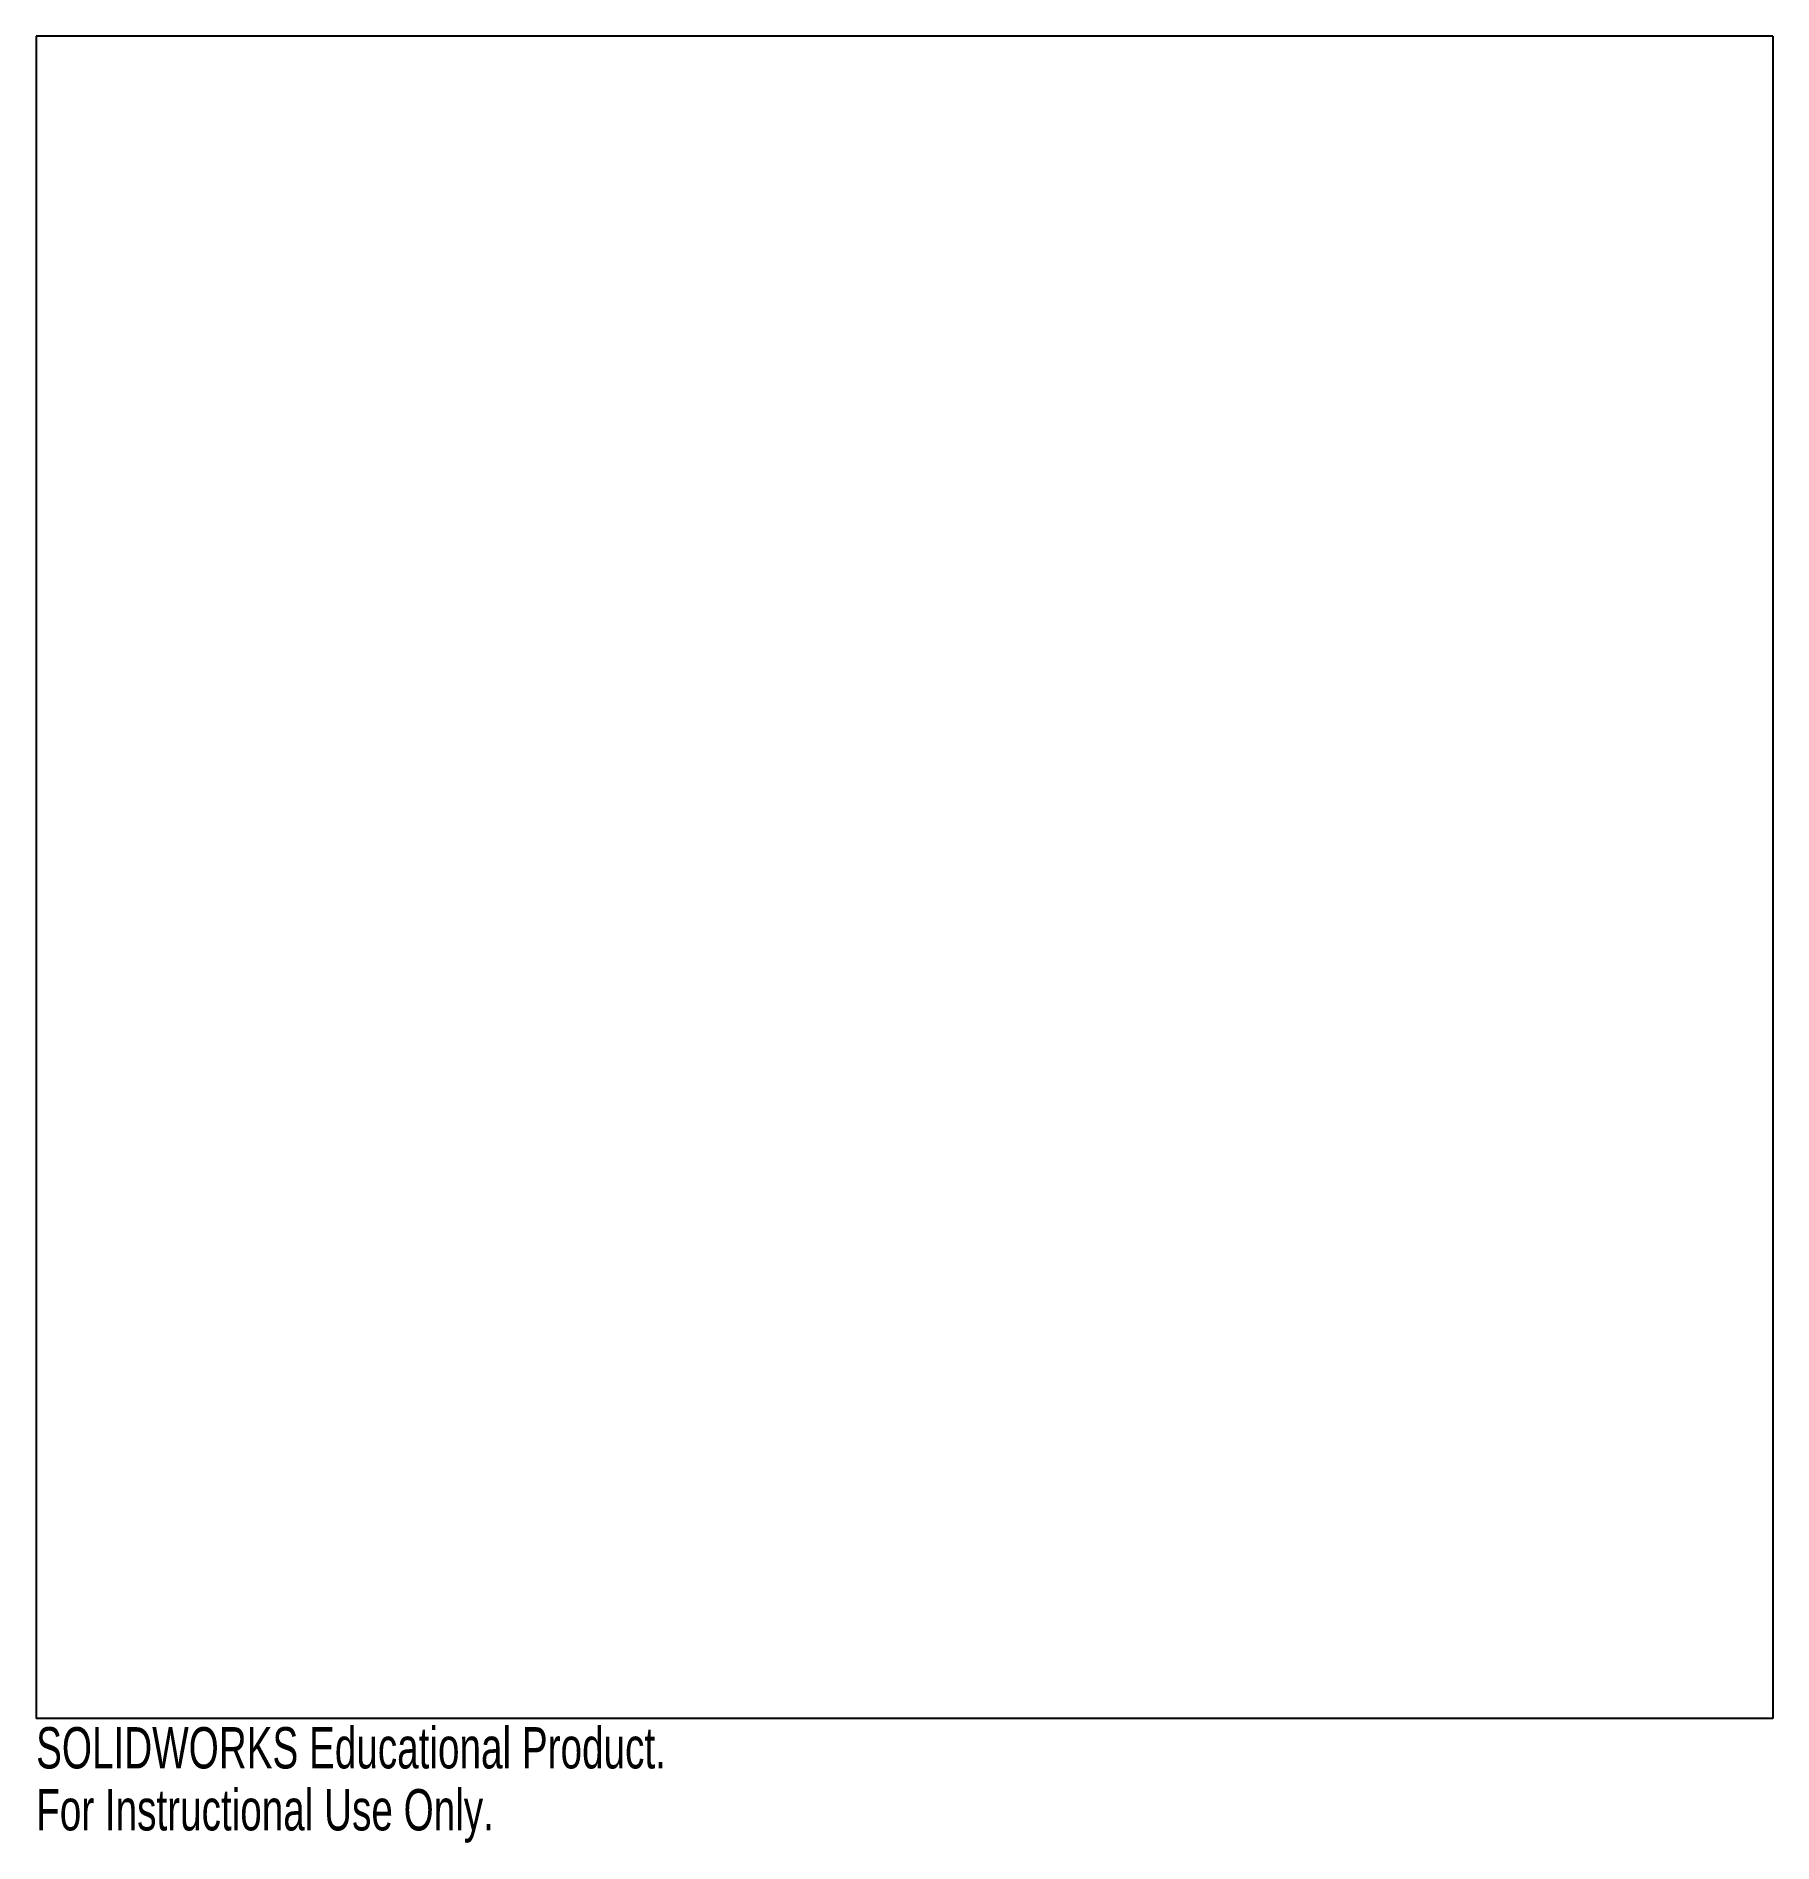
# Model space of a CAD drawing. Header units: inches. Extents: x -2.68 to 5.32, y -0.57 to 7.75.
import ezdxf

# ---------------------------------------------------------------- set-up
doc = ezdxf.new("R2010")
doc.units = ezdxf.units.IN
doc.header["$MEASUREMENT"] = 0
doc.styles.add('SLDTEXTSTYLE0', font='TXT', dxfattribs={"width": 0.7})

msp = doc.modelspace()

# ---------------------------------------------------------------- linework, layer by layer
at = {"color": 7, "linetype": 'Continuous', "lineweight": 25}
for p, q in [((5.3163, 7.75), (-2.6837, 7.75)), ((-2.6837, 7.75), (-2.6837, 0)), ((5.3163, 7.75), (5.3163, 0)), ((5.3163, 0), (-2.6837, 0))]:
    msp.add_line(p, q, dxfattribs=at)

# ---------------------------------------------------------------- texts
at = {"color": 7, "linetype": 'Continuous', "char_height": 0.1903, "attachment_point": 1, "style": 'SLDTEXTSTYLE0'}
for s, insert in [('SOLIDWORKS Educational Product.', (-2.6837, -0.0401)), ('For Instructional Use Only.', (-2.6837, -0.3256))]:
    msp.add_mtext(s, dxfattribs=dict(at, insert=insert))

doc.saveas('drawing.dxf')
